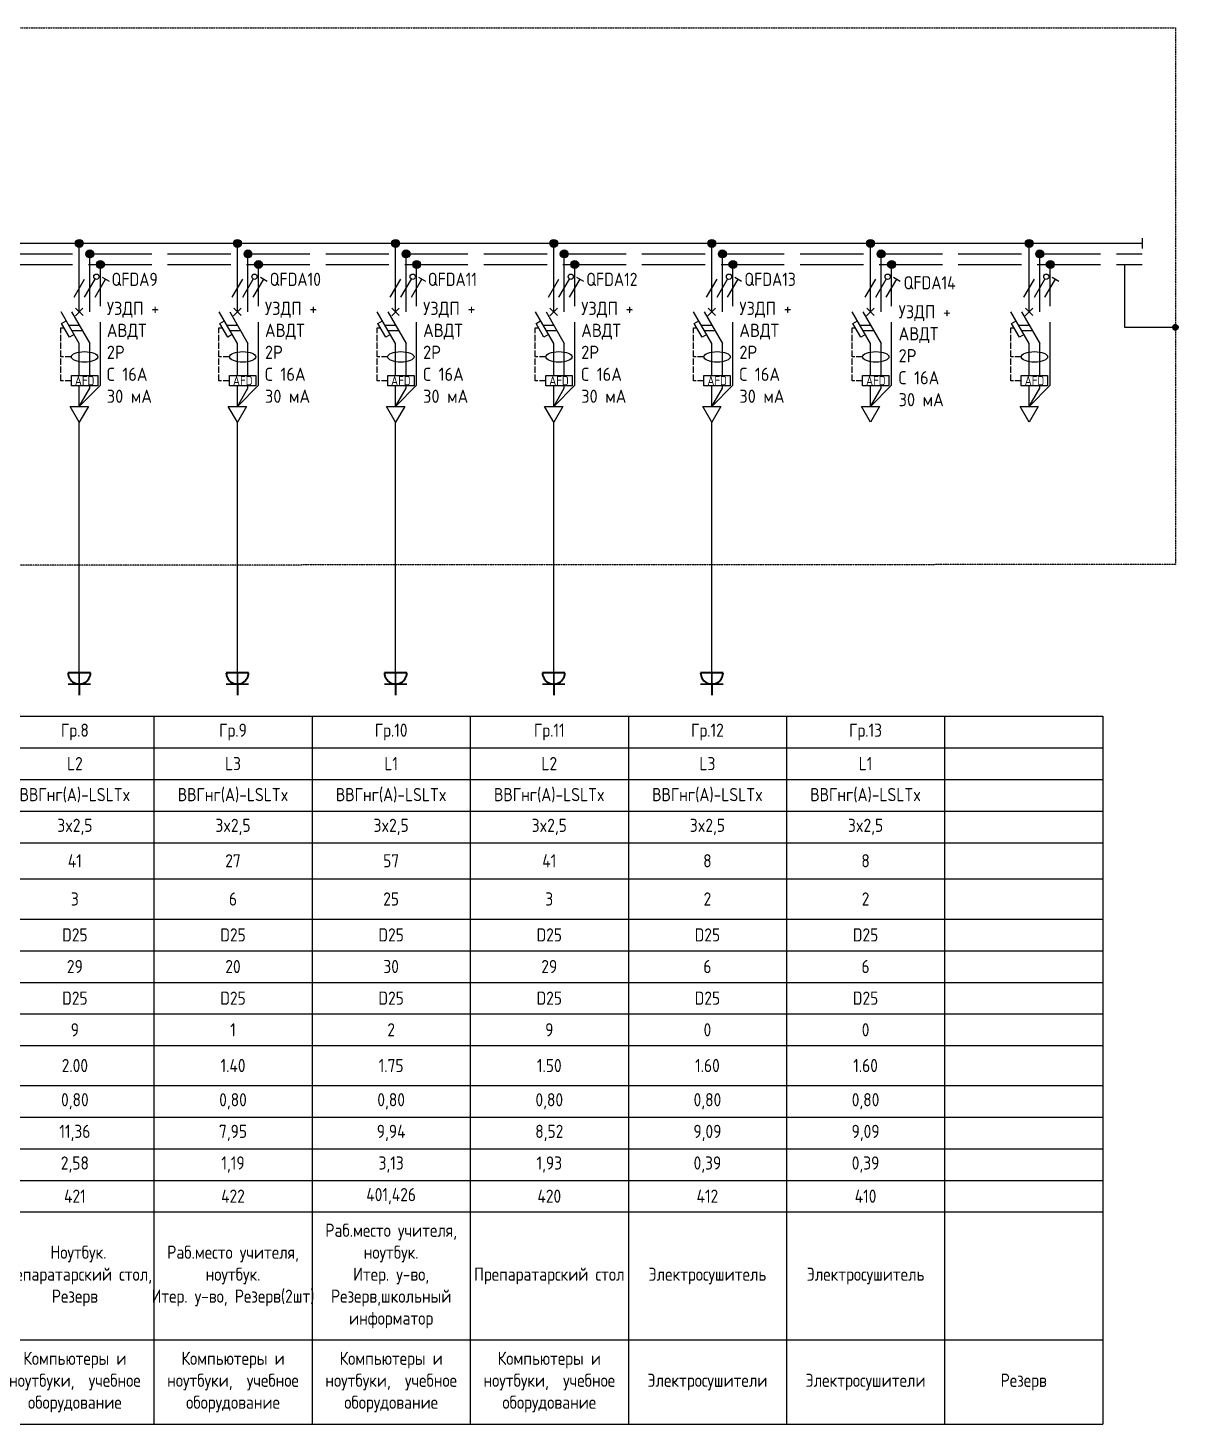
# Model space of a CAD drawing. Header units: millimetres. Extents: x -32 to 417638015, y -35 to 175284279.
# Drawn here: x 417523394 to 417545214, y 175210803 to 175237286 of the extents above; entities that cross this region are included whole.
import ezdxf
from ezdxf.enums import TextEntityAlignment as Align

# ---------------------------------------------------------------- set-up
doc = ezdxf.new("R2010")
doc.units = ezdxf.units.MM
doc.linetypes.add('ACAD_ISO02W100', pattern=[15, 12, -3])
doc.linetypes.add('DASHED2', pattern=[0.375, 0.25, -0.125])
doc.layers.add('4_Однолинейная схема', color=7, linetype='Continuous')
doc.layers.add('A-HATCH-WALL', color=7, linetype='Continuous')
doc.layers.add('A-ANNO-NOTE', color=7, linetype='Continuous', lineweight=5)
doc.layers.add('ЭОМ_Розетки быт', color=5, linetype='Continuous', lineweight=30)
doc.styles.add('DS23_Isopeur', font='isocpeur.ttf')
doc.styles.add('GOST Common', font='GOST_Common.ttf', dxfattribs={"width": 0.9, "height": 350})
doc.styles.add('GOST Common ISO', font='GOST_Common.ttf', dxfattribs={"width": 0.9, "height": 2.5})
doc.styles.add('ISOCPEUR', font='isocpeur.ttf', dxfattribs={"width": 0.85, "height": 275})

# ---------------------------------------------------------------- blocks, each defined once
blk = doc.blocks.new('*U847')
at = {"layer": '4_Однолинейная схема'}
for p, q in [((0, 1), (0, -1)), ((454.92, 0), (0, 0)), ((454.92, 1), (454.92, -1))]:
    blk.add_line(p, q, dxfattribs=at)
at = {"layer": '4_Однолинейная схема', "color": 1}
for p, q in [((1.51, -1.41), (4.34, 1.41)), ((2.51, -1.41), (5.34, 1.41)), ((3.51, -1.41), (6.34, 1.41)), ((4.84, -3.41), (7.38, -0.87)), ((6.23, -5.41), (9.06, -2.59))]:
    blk.add_line(p, q, dxfattribs=at)
at = {"layer": '4_Однолинейная схема', "linetype": 'ACAD_ISO02W100'}
for p, q in [((0, -2), (454.92, -2)), ((0, -4), (454.92, -4))]:
    blk.add_line(p, q, dxfattribs=at)
at = {"layer": '4_Однолинейная схема', "color": 1}
blk.add_lwpolyline([(9.34, -2.86), (8.78, -2.31)], dxfattribs=at)
blk.add_circle((7.67, -0.59), 0.404, dxfattribs=at)
at = {"layer": '4_Однолинейная схема', "style": 'GOST Common ISO', "width": 0.9}
for s, p in [('L1,2,3', (-7.33, 1.25)), ('N', (-2.64, -2.41)), ('PE', (-4.09, -6.11))]:
    blk.add_text(s, height=2.5, dxfattribs=at).set_placement(p)
blk = doc.blocks.new('TSL_SHM_УГО_Точка - TSL_SHM_УГО_Точка-779818-ЩТ-1_1 _Р_ _')
at = {"layer": 'A-ANNO-NOTE', "lineweight": 30}
h = blk.add_hatch(color=256, dxfattribs=at)
edge = h.paths.add_edge_path()
edge.add_arc((0, 0), 0.5, 0, 360)
blk.add_circle((0, 0), 0.5, dxfattribs=at)
blk = doc.blocks.new('*T1182')
at = {"color": 0, "linetype": 'ByBlock', "lineweight": -2, "transparency": 16777216}
for p, q in [((0, 0), (51097, 0)), ((0, 0), (0, -13428)), ((6097, 0), (6097, -13428)), ((9097, 0), (9097, -13428)), ((12097, 0), (12097, -13428)), ((15097, 0), (15097, -13428)), ((18097, 0), (18097, -13428)), ((21097, 0), (21097, -13428)), ((24097, 0), (24097, -13428)), ((27097, 0), (27097, -13428)), ((30097, 0), (30097, -13428)), ((33097, 0), (33097, -13428)), ((36097, 0), (36097, -13428)), ((39097, 0), (39097, -13428)), ((42097, 0), (42097, -13428)), ((45097, 0), (45097, -13428)), ((48097, 0), (48097, -13428)), ((51097, 0), (51097, -13428)), ((0, -600), (51097, -600)), ((0, -1200), (51097, -1200)), ((0, -1800), (51097, -1800)), ((0, -2400), (51097, -2400)), ((0, -3087), (51097, -3087)), ((1822, -3087), (1822, -6249)), ((4597, -3087), (4597, -6249)), ((1822, -3849), (51097, -3849)), ((4597, -4449), (51097, -4449)), ((1822, -5049), (51097, -5049)), ((4597, -5649), (51097, -5649)), ((0, -6249), (51097, -6249)), ((0, -7005), (51097, -7005)), ((0, -7605), (51097, -7605)), ((0, -8205), (51097, -8205)), ((0, -8805), (51097, -8805)), ((0, -9405), (51097, -9405)), ((0, -11833), (51097, -11833)), ((0, -13428), (51097, -13428))]:
    blk.add_line(p, q, dxfattribs=at)
at = {"color": 0, "transparency": 16777216, "char_height": 250, "attachment_point": 5, "style": 'ISOCPEUR'}
for s, insert, width in [('{\\fISOCPEUR|b0|i0|c0;Номер группы', (3048, -300), 6076.6), ('Гр.1', (7597, -300), 2980), ('Гр.2', (10597, -300), 2980), ('Гр.3', (16597, -300), 2980), ('Гр.4', (19597, -300), 2980), ('Гр.5', (22597, -300), 2980), ('Гр.6', (25597, -300), 2980), ('Гр.7', (28597, -300), 2980), ('Гр.8', (31597, -300), 2980), ('Гр.9', (34597, -300), 2980), ('Гр.10', (37597, -300), 2980), ('Гр.11', (40597, -300), 2980), ('Гр.12', (43597, -300), 2980), ('Гр.13', (46597, -300), 2980), ('{\\fISOCPEUR|b0|i0|c0;Фазность', (3048, -900), 6076.6), ('L1', (7597, -900), 2980), ('L2', (10597, -900), 2980), ('L1 L2 L3', (13597, -900), 2980), ('L3', (16597, -900), 2980), ('L1', (19597, -900), 2980), ('L2', (22597, -900), 2980), ('L3', (25597, -900), 2980), ('L1', (28597, -900), 2980), ('L2', (31597, -900), 2980), ('L3', (34597, -900), 2980), ('L1', (37597, -900), 2980), ('L2', (40597, -900), 2980), ('L3', (43597, -900), 2980), ('L1', (46597, -900), 2980), ('{\\fISOCPEUR|b0|i0|c0;Марка кабеля', (3048, -1500), 6076.6), ('ВВГнг(A)-LSLTx', (7597, -1500), 2980), ('ВВГнг(A)-LSLTx', (10597, -1500), 2980), ('ВВГнг(A)-LSLTx', (16597, -1500), 2980), ('{\\fISOCPEUR|b0|i0|c0;ВВГнг(A)-LSLTx', (19597, -1500), 2980), ('{\\fISOCPEUR|b0|i0|c0;ВВГнг(A)-LSLTx', (22597, -1500), 2980), ('{\\fISOCPEUR|b0|i0|c0;ВВГнг(A)-LSLTx', (25597, -1500), 2980), ('{\\fISOCPEUR|b0|i0|c0;ВВГнг(A)-LSLTx', (28597, -1500), 2980), ('{\\fISOCPEUR|b0|i0|c0;ВВГнг(A)-LSLTx', (31597, -1500), 2980), ('{\\fISOCPEUR|b0|i0|c0;ВВГнг(A)-LSLTx', (34597, -1500), 2980), ('{\\fISOCPEUR|b0|i0|c0;ВВГнг(A)-LSLTx', (37597, -1500), 2980), ('{\\fISOCPEUR|b0|i0|c0;ВВГнг(A)-LSLTx', (40597, -1500), 2980), ('{\\fISOCPEUR|b0|i0|c0;ВВГнг(A)-LSLTx', (43597, -1500), 2980), ('{\\fISOCPEUR|b0|i0|c0;ВВГнг(A)-LSLTx', (46597, -1500), 2980), ('{\\fISOCPEUR|b0|i0|c0;Сечение кабеля', (3048, -2100), 6076.6), ('3x2,5', (7597, -2100), 2980), ('3x2,5', (10597, -2100), 2980), ('3x2,5', (16597, -2100), 2980), ('3x2,5', (19597, -2100), 2980), ('3x2,5', (22597, -2100), 2980), ('3x2,5', (25597, -2100), 2980), ('3x2,5', (28597, -2100), 2980), ('3x2,5', (31597, -2100), 2980), ('3x2,5', (34597, -2100), 2980), ('3x2,5', (37597, -2100), 2980), ('3x2,5', (40597, -2100), 2980), ('3x2,5', (43597, -2100), 2980), ('3x2,5', (46597, -2100), 2980), ('{\\fISOCPEUR|b0|i0|c0;Суммарная длина линии, м', (3048, -2743), 6076.6), ('42', (7597, -2743), 2980), ('29', (10597, -2743), 2980), ('20', (16597, -2743), 2980), ('25', (19597, -2743), 2980), ('24', (22597, -2743), 2980), ('23', (25597, -2743), 2980), ('17', (28597, -2743), 2980), ('41', (31597, -2743), 2980), ('27', (34597, -2743), 2980), ('57', (37597, -2743), 2980), ('41', (40597, -2743), 2980), ('8', (43597, -2743), 2980), ('8', (46597, -2743), 2980), ('в лотке, \\Pдлина участка', (3209, -3468), 2755.56), ('L каб., м', (5347, -3468), 1479.52), ('17', (7597, -3468), 2980), ('6', (10597, -3468), 2980), ('6', (16597, -3468), 2980), ('6', (19597, -3468), 2980), ('6', (22597, -3468), 2980), ('6', (25597, -3468), 2980), ('6', (28597, -3468), 2980), ('3', (31597, -3468), 2980), ('6', (34597, -3468), 2980), ('25', (37597, -3468), 2980), ('3', (40597, -3468), 2980), ('2', (43597, -3468), 2980), ('2', (46597, -3468), 2980), ('в ПВХ трубе \\P  ', (3209, -4449), 2755.56), ('D трубы', (5347, -4149), 1479.52), ('D25 ', (7597, -4149), 2980), ('D25 ', (10597, -4149), 2980), ('D25 ', (16597, -4149), 2980), ('D25 ', (19597, -4149), 2980), ('D25 ', (22597, -4149), 2980), ('D25 ', (25597, -4149), 2980), ('D25 ', (28597, -4149), 2980), ('D25 ', (31597, -4149), 2980), ('D25 ', (34597, -4149), 2980), ('D25 ', (37597, -4149), 2980), ('D25 ', (40597, -4149), 2980), ('D25 ', (43597, -4149), 2980), ('D25 ', (46597, -4149), 2980), ('Способ прокладки', (911, -4668), 1801.52), ('L каб., м', (5347, -4749), 1479.52), ('23', (7597, -4749), 2980), ('21', (10597, -4749), 2980), ('12', (16597, -4749), 2980), ('8', (19597, -4749), 2980), ('8', (22597, -4749), 2980), ('8', (25597, -4749), 2980), ('11', (28597, -4749), 2980), ('29', (31597, -4749), 2980), ('20', (34597, -4749), 2980), ('30', (37597, -4749), 2980), ('29', (40597, -4749), 2980), ('6', (43597, -4749), 2980), ('6', (46597, -4749), 2980), ('в ПВХ* трубе в полу \\P  ', (3209, -5649), 2755.56), ('D трубы', (5347, -5349), 1479.52), ('D25 ', (7597, -5349), 2980), ('D25 ', (10597, -5349), 2980), ('D25 ', (16597, -5349), 2980), ('D25 ', (19597, -5349), 2980), ('D25 ', (22597, -5349), 2980), ('D25 ', (25597, -5349), 2980), ('D25 ', (28597, -5349), 2980), ('D25 ', (31597, -5349), 2980), ('D25 ', (34597, -5349), 2980), ('D25 ', (37597, -5349), 2980), ('D25 ', (40597, -5349), 2980), ('D25 ', (43597, -5349), 2980), ('D25 ', (46597, -5349), 2980), ('L каб., м', (5347, -5949), 1479.52), ('2', (7597, -5949), 2980), ('2', (10597, -5949), 2980), ('2', (16597, -5949), 2980), ('11', (19597, -5949), 2980), ('10', (22597, -5949), 2980), ('9', (25597, -5949), 2980), ('0', (28597, -5949), 2980), ('9', (31597, -5949), 2980), ('1', (34597, -5949), 2980), ('2', (37597, -5949), 2980), ('9', (40597, -5949), 2980), ('0', (43597, -5949), 2980), ('0', (46597, -5949), 2980), ('Установленная мощность, кВт', (3048, -6627), 6076.6), ('1.40', (7597, -6627), 2980), ('1.40', (10597, -6627), 2980), ('2.50', (16597, -6627), 2980), ('1.50', (19597, -6627), 2980), ('1.50', (22597, -6627), 2980), ('1.50', (25597, -6627), 2980), ('2.50', (28597, -6627), 2980), ('2.00', (31597, -6627), 2980), ('1.40', (34597, -6627), 2980), ('1.75', (37597, -6627), 2980), ('1.50', (40597, -6627), 2980), ('1.60', (43597, -6627), 2980), ('1.60', (46597, -6627), 2980), ('Коэффициент мощности', (3048, -7305), 6076.6), ('0,80', (31597, -7305), 2980), ('0,80', (34597, -7305), 2980), ('0,80', (37597, -7305), 2980), ('0,80', (40597, -7305), 2980), ('0,80', (43597, -7305), 2980), ('0,80', (46597, -7305), 2980), ('0,90', (7597, -7305), 2980), ('0,90', (10597, -7305), 2980), ('0,90', (16597, -7305), 2980), ('0,90', (19597, -7305), 2980), ('0,90', (22597, -7305), 2980), ('0,90', (25597, -7305), 2980), ('0,90', (28597, -7305), 2980), ('Ток, А', (3048, -7905), 6076.6), ('7,07', (7597, -7905), 2980), ('7,07', (10597, -7905), 2980), ('12,63', (16597, -7905), 2980), ('7,58', (19597, -7905), 2980), ('7,58', (22597, -7905), 2980), ('7,58', (25597, -7905), 2980), ('12,63', (28597, -7905), 2980), ('11,36', (31597, -7905), 2980), ('7,95', (34597, -7905), 2980), ('9,94', (37597, -7905), 2980), ('8,52', (40597, -7905), 2980), ('9,09', (43597, -7905), 2980), ('9,09', (46597, -7905), 2980), ('{\\fISOCPEUR|b0|i0|c0;Потеря напряжения, %', (3048, -8505), 6076.6), ('0,93', (7597, -8505), 2980), ('0,64', (10597, -8505), 2980), ('1,56', (16597, -8505), 2980), ('0,94', (19597, -8505), 2980), ('0,90', (22597, -8505), 2980), ('0,86', (25597, -8505), 2980), ('1,08', (28597, -8505), 2980), ('2,58', (31597, -8505), 2980), ('1,19', (34597, -8505), 2980), ('3,13', (37597, -8505), 2980), ('1,93', (40597, -8505), 2980), ('0,39', (43597, -8505), 2980), ('0,39', (46597, -8505), 2980), ('{\\fISOCPEUR|b0|i0|c0;№ помещения', (3048, -9105), 6076.6), ('419', (7597, -9105), 2980), ('420', (10597, -9105), 2980), ('420', (16597, -9105), 2980), ('420', (19597, -9105), 2980), ('420', (22597, -9105), 2980), ('420', (25597, -9105), 2980), ('420', (28597, -9105), 2980), ('421', (31597, -9105), 2980), ('422', (34597, -9105), 2980), ('401,426', (37597, -9105), 2980), ('420', (40597, -9105), 2980), ('412', (43597, -9105), 2980), ('410', (46597, -9105), 2980), ('Раб.место учителя, ноутбук.\\PИтер. у-во, Резерв,школьный информатор', (37597, -10619), 2980), ('Раб.место учителя, ноутбук.\\PИтер. у-во, Резерв(2шт)', (7597, -10619), 2980), ('Раб.место учителя, ноутбук, кнопка "Стоп".\\PИтер. у-во, Резерв(2шт)', (10597, -10619), 2980), (' Ноутбук.\\P{\\W0.85;\\C256;Препаратарский стол}, Резерв', (31597, -10619), 2980), ('Раб.место учителя, ноутбук.\\PИтер. у-во, Резерв(2шт)', (34597, -10619), 2980), ('{\\W0.85;\\C256; Стол демонстрационный }', (16597, -10619), 2980), ('{\\W0.85;\\C256;Стол лабораторный(5шт)}', (19597, -10619), 2980), ('{\\W0.85;\\C256;Стол лабораторный(5шт)}', (22597, -10619), 2980), ('{\\W0.85;\\C256;Стол лабораторный(5шт)}', (25597, -10619), 2980), ('Наименование электроприемника', (3048, -10619), 6076.6), ('{\\W0.85;\\C256;Мобильный класс}', (28597, -10619), 2980), ('{\\C256;Препаратарский стол} ', (40597, -10619), 2980), ('Электросушитель', (43597, -10619), 2980), ('Электросушитель', (46597, -10619), 2980), ('Компьютеры и ноутбуки,  учебное оборудование', (7597, -12631), 2980), ('Компьютеры и ноутбуки,  учебное оборудование', (10597, -12631), 2980), ('Компьютеры и ноутбуки,  учебное оборудование', (31597, -12631), 2980), ('Компьютеры и ноутбуки,  учебное оборудование', (34597, -12631), 2980), ('Компьютеры и ноутбуки,  учебное оборудование', (37597, -12631), 2980), ('Компьютеры и ноутбуки,  учебное оборудование', (40597, -12631), 2980), ('Лабораторное и учебное оборудование', (16597, -12631), 2980), ('Лабораторное и учебное оборудование', (19597, -12631), 2980), ('Лабораторное и учебное оборудование', (22597, -12631), 2980), ('Лабораторное и учебное оборудование', (25597, -12631), 2980), ('Лабораторное и учебное оборудование', (28597, -12631), 2980), ('Тип оборудования', (3048, -12631), 6076.6), ('Электросушители', (43597, -12631), 2980), ('Электросушители', (46597, -12631), 2980), ('Резерв', (49597, -12631), 2980)]:
    blk.add_mtext(s, dxfattribs=dict(at, insert=insert, width=width))
blk = doc.blocks.new('*U845')
at = {"lineweight": -2}
h = blk.add_hatch(color=256, dxfattribs=at)
h.dxf.hatch_style = 1
edge = h.paths.add_edge_path()
edge.add_arc((0, 0), 0.75, 0, 360)
at = {"layer": 'A-HATCH-WALL', "lineweight": -2}
h = blk.add_hatch(color=256, dxfattribs=at)
h.dxf.hatch_style = 1
edge = h.paths.add_edge_path()
edge.add_arc((2, -2), 0.75, 0, 360)
h = blk.add_hatch(color=256, dxfattribs=at)
h.dxf.hatch_style = 1
edge = h.paths.add_edge_path()
edge.add_arc((4, -4), 0.75, 0, 360)
at = {"lineweight": -2}
for points in [[(0, -13), (0, 0)], [(0, -25.05), (0, -19), (-3.46, -13)], [(-1.46, -13), (2, -19)], [(-0.73, -13.73), (0.69, -12.31)], [(0.71, -13.71), (-0.71, -12.29)], [(-0.98, -17.3), (-1.85, -17.8), (-3.35, -15.2), (-2.48, -14.7)], [(-2.02, -15.5), (-0.02, -15.5)], [(-1.44, -16.5), (0.56, -16.5)], [(0, -30.92), (0, -27.05)]]:
    blk.add_lwpolyline(points, dxfattribs=at)
at = {"linetype": 'ACAD_ISO02W100', "lineweight": -2}
for points in [[(2, -13), (2, -2)], [(4, -26.92), (4, -4)], [(2, -25.05), (2, -19)], [(0, -30.92), (4, -26.92)], [(0, -30.92), (2, -27.46), (2, -26.97)]]:
    blk.add_lwpolyline(points, dxfattribs=at)
at = {"color": 1, "lineweight": -2}
for points in [[(-1, -10.23), (1, -6.77)], [(1, -10.23), (3, -6.77)], [(3, -10.23), (5, -6.77)], [(4.35, -6.39), (5.65, -7.14)]]:
    blk.add_lwpolyline(points, dxfattribs=at)
at = {"color": 1, "linetype": 'ACAD_ISO02W100', "lineweight": -2, "ltscale": 0.1}
for points in [[(-3.5, -21.53), (-3.5, -21.53), (-3.5, -16), (-2.89, -16)], [(-1.5, -21.53), (-3.5, -21.53)], [(-1.5, -26.05), (-3.5, -26.05), (-3.5, -21.53)]]:
    blk.add_lwpolyline(points, dxfattribs=at)
at = {"lineweight": -2}
blk.add_lwpolyline([(0, -33.92), (-1.73, -30.92), (1.73, -30.92)], close=True, dxfattribs=at)
for centre in [(0, 0), (2, -2), (4, -4)]:
    blk.add_circle(centre, 0.75, dxfattribs=at)
at = {"color": 1, "lineweight": -2}
blk.add_circle((3.25, -6.33), 0.5, dxfattribs=at)
at = {"lineweight": -2}
blk.add_ellipse((1, -21.53), major_axis=(2.5, 0), ratio=0.4, dxfattribs=at)
at = {"style": 'GOST Common ISO', "width": 0.9}
blk.add_attdef('ФАЗА', text='', height=2.5, dxfattribs=at).set_placement((0, 2), align=Align.CENTER)
at = {"lineweight": -2}
blk.add_wipeout([(-1.49, -25.05), (3.5, -25.05), (3.5, -27.05), (-1.49, -27.05)], dxfattribs=at)
blk.add_lwpolyline([(3.5, -27.05), (-1.49, -27.05), (-1.49, -25.05), (3.5, -25.05)], close=True, dxfattribs=at)
at = {"lineweight": -2, "insert": (1, -26.05), "char_height": 1.75, "attachment_point": 5, "style": 'GOST Common ISO'}
blk.add_mtext_dynamic_manual_height_columns('AFD', width=4.9912, gutter_width=12.5, heights=[0], dxfattribs=at)
blk = doc.blocks.new('*U846')
at = {"lineweight": -2}
h = blk.add_hatch(color=256, dxfattribs=at)
h.dxf.hatch_style = 1
edge = h.paths.add_edge_path()
edge.add_arc((0, 0), 0.75, 0, 360)
at = {"layer": 'A-HATCH-WALL', "lineweight": -2}
h = blk.add_hatch(color=256, dxfattribs=at)
h.dxf.hatch_style = 1
edge = h.paths.add_edge_path()
edge.add_arc((2, -2), 0.75, 0, 360)
h = blk.add_hatch(color=256, dxfattribs=at)
h.dxf.hatch_style = 1
edge = h.paths.add_edge_path()
edge.add_arc((4, -4), 0.75, 0, 360)
at = {"lineweight": -2}
for points in [[(0, -13), (0, 0)], [(0, -25.05), (0, -19), (-3.46, -13)], [(-1.46, -13), (2, -19)], [(-0.73, -13.73), (0.69, -12.31)], [(0.71, -13.71), (-0.71, -12.29)], [(-0.98, -17.3), (-1.85, -17.8), (-3.35, -15.2), (-2.48, -14.7)], [(-2.02, -15.5), (-0.02, -15.5)], [(-1.44, -16.5), (0.56, -16.5)], [(0, -30.92), (0, -27.05)]]:
    blk.add_lwpolyline(points, dxfattribs=at)
at = {"linetype": 'ACAD_ISO02W100', "lineweight": -2}
for points in [[(2, -13), (2, -2)], [(4, -26.92), (4, -4)], [(2, -25.05), (2, -19)], [(0, -30.92), (4, -26.92)], [(0, -30.92), (2, -27.46), (2, -26.97)]]:
    blk.add_lwpolyline(points, dxfattribs=at)
at = {"color": 1, "lineweight": -2}
for points in [[(-1, -10.23), (1, -6.77)], [(1, -10.23), (3, -6.77)], [(3, -10.23), (5, -6.77)], [(4.35, -6.39), (5.65, -7.14)]]:
    blk.add_lwpolyline(points, dxfattribs=at)
at = {"color": 1, "linetype": 'ACAD_ISO02W100', "lineweight": -2, "ltscale": 0.1}
for points in [[(-3.5, -21.53), (-3.5, -21.53), (-3.5, -16), (-2.89, -16)], [(-1.5, -21.53), (-3.5, -21.53)], [(-1.5, -26.05), (-3.5, -26.05), (-3.5, -21.53)]]:
    blk.add_lwpolyline(points, dxfattribs=at)
at = {"lineweight": -2}
blk.add_lwpolyline([(0, -33.92), (-1.73, -30.92), (1.73, -30.92)], close=True, dxfattribs=at)
for centre in [(0, 0), (2, -2), (4, -4)]:
    blk.add_circle(centre, 0.75, dxfattribs=at)
at = {"color": 1, "lineweight": -2}
blk.add_circle((3.25, -6.33), 0.5, dxfattribs=at)
at = {"lineweight": -2}
blk.add_ellipse((1, -21.53), major_axis=(2.5, 0), ratio=0.4, dxfattribs=at)
at = {"style": 'GOST Common ISO', "width": 0.9}
blk.add_attdef('ФАЗА', text='', height=2.5, dxfattribs=at).set_placement((0, 2), align=Align.CENTER)
at = {"lineweight": -2}
blk.add_wipeout([(-1.49, -25.05), (3.5, -25.05), (3.5, -27.05), (-1.49, -27.05)], dxfattribs=at)
blk.add_lwpolyline([(3.5, -27.05), (-1.49, -27.05), (-1.49, -25.05), (3.5, -25.05)], close=True, dxfattribs=at)
at = {"lineweight": -2, "insert": (1, -26.05), "char_height": 1.75, "attachment_point": 5, "style": 'GOST Common ISO'}
blk.add_mtext_dynamic_manual_height_columns('AFD', width=4.9912, gutter_width=12.5, heights=[0], dxfattribs=at)
blk = doc.blocks.new('*U836')
at = {"lineweight": -2}
h = blk.add_hatch(color=256, dxfattribs=at)
h.dxf.hatch_style = 1
edge = h.paths.add_edge_path()
edge.add_arc((0, 0), 0.75, 0, 360)
at = {"layer": 'A-HATCH-WALL', "lineweight": -2}
h = blk.add_hatch(color=256, dxfattribs=at)
h.dxf.hatch_style = 1
edge = h.paths.add_edge_path()
edge.add_arc((2, -2), 0.75, 0, 360)
h = blk.add_hatch(color=256, dxfattribs=at)
h.dxf.hatch_style = 1
edge = h.paths.add_edge_path()
edge.add_arc((4, -4), 0.75, 0, 360)
at = {"lineweight": -2}
for points in [[(0, -13), (0, 0)], [(0, -25.05), (0, -19), (-3.46, -13)], [(-1.46, -13), (2, -19)], [(-0.73, -13.73), (0.69, -12.31)], [(0.71, -13.71), (-0.71, -12.29)], [(-0.98, -17.3), (-1.85, -17.8), (-3.35, -15.2), (-2.48, -14.7)], [(-2.02, -15.5), (-0.02, -15.5)], [(-1.44, -16.5), (0.56, -16.5)], [(0, -30.92), (0, -27.05)]]:
    blk.add_lwpolyline(points, dxfattribs=at)
at = {"linetype": 'ACAD_ISO02W100', "lineweight": -2}
for points in [[(2, -13), (2, -2)], [(4, -26.92), (4, -4)], [(2, -25.05), (2, -19)], [(0, -30.92), (4, -26.92)], [(0, -30.92), (2, -27.46), (2, -26.97)]]:
    blk.add_lwpolyline(points, dxfattribs=at)
at = {"color": 1, "lineweight": -2}
for points in [[(-1, -10.23), (1, -6.77)], [(1, -10.23), (3, -6.77)], [(3, -10.23), (5, -6.77)], [(4.35, -6.39), (5.65, -7.14)]]:
    blk.add_lwpolyline(points, dxfattribs=at)
at = {"color": 1, "linetype": 'ACAD_ISO02W100', "lineweight": -2, "ltscale": 0.1}
for points in [[(-3.5, -21.53), (-3.5, -21.53), (-3.5, -16), (-2.89, -16)], [(-1.5, -21.53), (-3.5, -21.53)], [(-1.5, -26.05), (-3.5, -26.05), (-3.5, -21.53)]]:
    blk.add_lwpolyline(points, dxfattribs=at)
at = {"lineweight": -2}
blk.add_lwpolyline([(0, -33.92), (-1.73, -30.92), (1.73, -30.92)], close=True, dxfattribs=at)
for centre in [(0, 0), (2, -2), (4, -4)]:
    blk.add_circle(centre, 0.75, dxfattribs=at)
at = {"color": 1, "lineweight": -2}
blk.add_circle((3.25, -6.33), 0.5, dxfattribs=at)
at = {"lineweight": -2}
blk.add_ellipse((1, -21.53), major_axis=(2.5, 0), ratio=0.4, dxfattribs=at)
at = {"style": 'GOST Common ISO', "width": 0.9}
blk.add_attdef('ФАЗА', text='', height=2.5, dxfattribs=at).set_placement((0, 2), align=Align.CENTER)
at = {"lineweight": -2}
blk.add_wipeout([(-1.49, -25.05), (3.5, -25.05), (3.5, -27.05), (-1.49, -27.05)], dxfattribs=at)
blk.add_lwpolyline([(3.5, -27.05), (-1.49, -27.05), (-1.49, -25.05), (3.5, -25.05)], close=True, dxfattribs=at)
at = {"lineweight": -2, "insert": (1, -26.05), "char_height": 1.75, "attachment_point": 5, "style": 'GOST Common ISO'}
blk.add_mtext_dynamic_manual_height_columns('AFD', width=4.9912, gutter_width=12.5, heights=[0], dxfattribs=at)
blk = doc.blocks.new('*U838')
at = {"lineweight": -2}
h = blk.add_hatch(color=256, dxfattribs=at)
h.dxf.hatch_style = 1
edge = h.paths.add_edge_path()
edge.add_arc((0, 0), 0.75, 0, 360)
at = {"layer": 'A-HATCH-WALL', "lineweight": -2}
h = blk.add_hatch(color=256, dxfattribs=at)
h.dxf.hatch_style = 1
edge = h.paths.add_edge_path()
edge.add_arc((2, -2), 0.75, 0, 360)
h = blk.add_hatch(color=256, dxfattribs=at)
h.dxf.hatch_style = 1
edge = h.paths.add_edge_path()
edge.add_arc((4, -4), 0.75, 0, 360)
at = {"lineweight": -2}
for points in [[(0, -13), (0, 0)], [(0, -25.05), (0, -19), (-3.46, -13)], [(-1.46, -13), (2, -19)], [(-0.73, -13.73), (0.69, -12.31)], [(0.71, -13.71), (-0.71, -12.29)], [(-0.98, -17.3), (-1.85, -17.8), (-3.35, -15.2), (-2.48, -14.7)], [(-2.02, -15.5), (-0.02, -15.5)], [(-1.44, -16.5), (0.56, -16.5)], [(0, -30.92), (0, -27.05)]]:
    blk.add_lwpolyline(points, dxfattribs=at)
at = {"linetype": 'ACAD_ISO02W100', "lineweight": -2}
for points in [[(2, -13), (2, -2)], [(4, -26.92), (4, -4)], [(2, -25.05), (2, -19)], [(0, -30.92), (4, -26.92)], [(0, -30.92), (2, -27.46), (2, -26.97)]]:
    blk.add_lwpolyline(points, dxfattribs=at)
at = {"color": 1, "lineweight": -2}
for points in [[(-1, -10.23), (1, -6.77)], [(1, -10.23), (3, -6.77)], [(3, -10.23), (5, -6.77)], [(4.35, -6.39), (5.65, -7.14)]]:
    blk.add_lwpolyline(points, dxfattribs=at)
at = {"color": 1, "linetype": 'ACAD_ISO02W100', "lineweight": -2, "ltscale": 0.1}
for points in [[(-3.5, -21.53), (-3.5, -21.53), (-3.5, -16), (-2.89, -16)], [(-1.5, -21.53), (-3.5, -21.53)], [(-1.5, -26.05), (-3.5, -26.05), (-3.5, -21.53)]]:
    blk.add_lwpolyline(points, dxfattribs=at)
at = {"lineweight": -2}
blk.add_lwpolyline([(0, -33.92), (-1.73, -30.92), (1.73, -30.92)], close=True, dxfattribs=at)
for centre in [(0, 0), (2, -2), (4, -4)]:
    blk.add_circle(centre, 0.75, dxfattribs=at)
at = {"color": 1, "lineweight": -2}
blk.add_circle((3.25, -6.33), 0.5, dxfattribs=at)
at = {"lineweight": -2}
blk.add_ellipse((1, -21.53), major_axis=(2.5, 0), ratio=0.4, dxfattribs=at)
at = {"style": 'GOST Common ISO', "width": 0.9}
blk.add_attdef('ФАЗА', text='', height=2.5, dxfattribs=at).set_placement((0, 2), align=Align.CENTER)
at = {"lineweight": -2}
blk.add_wipeout([(-1.49, -25.05), (3.5, -25.05), (3.5, -27.05), (-1.49, -27.05)], dxfattribs=at)
blk.add_lwpolyline([(3.5, -27.05), (-1.49, -27.05), (-1.49, -25.05), (3.5, -25.05)], close=True, dxfattribs=at)
at = {"lineweight": -2, "insert": (1, -26.05), "char_height": 1.75, "attachment_point": 5, "style": 'GOST Common ISO'}
blk.add_mtext_dynamic_manual_height_columns('AFD', width=4.9912, gutter_width=12.5, heights=[0], dxfattribs=at)
blk = doc.blocks.new('*U74')
at = {"color": 0, "lineweight": 40}
for p, q in [((18, 249), (-18, -249)), ((249, -18), (499, -37))]:
    blk.add_line(p, q, dxfattribs=at)
at = {"color": 0}
for p, q in [((0, 0), (249, -18)), ((268, 231), (231, -268))]:
    blk.add_line(p, q, dxfattribs=at)
at = {"color": 0, "lineweight": 40}
blk.add_arc((0, 0), 250, 265.799, 85.799, dxfattribs=at)
at = {"color": 7, "style": 'GOST Common', "width": 0.9}
for tag, p in [('КОЛВО', (36, 425)), ('ВЫСОТА', (294, -391))]:
    blk.add_attdef(tag, p, '', height=350, dxfattribs=at)
at = {"color": 7, "linetype": 'ByBlock', "style": 'GOST Common', "width": 0.9}
blk.add_attdef('ГРУППА', text='', height=350, dxfattribs=at).set_placement((-568, 0), align=Align.RIGHT)
blk = doc.blocks.new('*U825')
at = {"linetype": 'ByBlock', "lineweight": -2}
blk.add_lwpolyline([(0, -1), (0, 838.3)], dxfattribs=at)
at = {"layer": 'ЭОМ_Розетки быт', "color": 0, "xscale": 0.15, "yscale": 0.15, "zscale": 0.15, "rotation": 274.1958433846598}
blk.add_blockref('*U74', (0, -1), dxfattribs=at)
at = {"style": 'GOST Common ISO'}
for tag, p in [('ТРАССА', (-0.3, 0)), ('1_СТРОКА', (4.4, 0)), ('2_СТРОКА', (9.2, 0)), ('3_СТРОКА', (13.9, 0)), ('4_СТРОКА', (18.4, -0.2))]:
    blk.add_attdef(tag, p, '', height=2.5, rotation=90, dxfattribs=at)
blk = doc.blocks.new('*U826')
at = {"linetype": 'ByBlock', "lineweight": -2}
blk.add_lwpolyline([(0, -1), (0, 838.3)], dxfattribs=at)
at = {"layer": 'ЭОМ_Розетки быт', "color": 0, "xscale": 0.15, "yscale": 0.15, "zscale": 0.15, "rotation": 274.1958433846598}
blk.add_blockref('*U74', (0, -1), dxfattribs=at)
at = {"style": 'GOST Common ISO'}
for tag, p in [('ТРАССА', (-0.3, 0)), ('1_СТРОКА', (4.4, 0)), ('2_СТРОКА', (9.2, 0)), ('3_СТРОКА', (13.9, 0)), ('4_СТРОКА', (18.4, -0.2))]:
    blk.add_attdef(tag, p, '', height=2.5, rotation=90, dxfattribs=at)
blk = doc.blocks.new('*U827')
at = {"linetype": 'ByBlock', "lineweight": -2}
blk.add_lwpolyline([(0, -1), (0, 838.3)], dxfattribs=at)
at = {"layer": 'ЭОМ_Розетки быт', "color": 0, "xscale": 0.15, "yscale": 0.15, "zscale": 0.15, "rotation": 274.1958433846598}
blk.add_blockref('*U74', (0, -1), dxfattribs=at)
at = {"style": 'GOST Common ISO'}
for tag, p in [('ТРАССА', (-0.3, 0)), ('1_СТРОКА', (4.4, 0)), ('2_СТРОКА', (9.2, 0)), ('3_СТРОКА', (13.9, 0)), ('4_СТРОКА', (18.4, -0.2))]:
    blk.add_attdef(tag, p, '', height=2.5, rotation=90, dxfattribs=at)
blk = doc.blocks.new('*U819')
at = {"linetype": 'ByBlock', "lineweight": -2}
blk.add_lwpolyline([(0, -1), (0, 838.3)], dxfattribs=at)
at = {"layer": 'ЭОМ_Розетки быт', "color": 0, "xscale": 0.15, "yscale": 0.15, "zscale": 0.15, "rotation": 274.1958433846598}
blk.add_blockref('*U74', (0, -1), dxfattribs=at)
at = {"style": 'GOST Common ISO'}
for tag, p in [('ТРАССА', (-0.3, 0)), ('1_СТРОКА', (4.4, 0)), ('2_СТРОКА', (9.2, 0)), ('3_СТРОКА', (13.9, 0)), ('4_СТРОКА', (18.4, -0.2))]:
    blk.add_attdef(tag, p, '', height=2.5, rotation=90, dxfattribs=at)
blk = doc.blocks.new('*U796')
at = {"lineweight": -2}
h = blk.add_hatch(color=256, dxfattribs=at)
h.dxf.hatch_style = 1
edge = h.paths.add_edge_path()
edge.add_arc((0, 0), 0.75, 0, 360)
at = {"layer": 'A-HATCH-WALL', "lineweight": -2}
h = blk.add_hatch(color=256, dxfattribs=at)
h.dxf.hatch_style = 1
edge = h.paths.add_edge_path()
edge.add_arc((2, -2), 0.75, 0, 360)
h = blk.add_hatch(color=256, dxfattribs=at)
h.dxf.hatch_style = 1
edge = h.paths.add_edge_path()
edge.add_arc((4, -4), 0.75, 0, 360)
at = {"lineweight": -2}
for points in [[(0, -13), (0, 0)], [(0, -25.05), (0, -19), (-3.46, -13)], [(-1.46, -13), (2, -19)], [(-0.73, -13.73), (0.69, -12.31)], [(0.71, -13.71), (-0.71, -12.29)], [(-0.98, -17.3), (-1.85, -17.8), (-3.35, -15.2), (-2.48, -14.7)], [(-2.02, -15.5), (-0.02, -15.5)], [(-1.44, -16.5), (0.56, -16.5)], [(0, -30.92), (0, -27.05)]]:
    blk.add_lwpolyline(points, dxfattribs=at)
at = {"linetype": 'ACAD_ISO02W100', "lineweight": -2}
for points in [[(2, -13), (2, -2)], [(4, -26.92), (4, -4)], [(2, -25.05), (2, -19)], [(0, -30.92), (4, -26.92)], [(0, -30.92), (2, -27.46), (2, -26.97)]]:
    blk.add_lwpolyline(points, dxfattribs=at)
at = {"color": 1, "lineweight": -2}
for points in [[(-1, -10.23), (1, -6.77)], [(1, -10.23), (3, -6.77)], [(3, -10.23), (5, -6.77)], [(4.35, -6.39), (5.65, -7.14)]]:
    blk.add_lwpolyline(points, dxfattribs=at)
at = {"color": 1, "linetype": 'ACAD_ISO02W100', "lineweight": -2, "ltscale": 0.1}
for points in [[(-3.5, -21.53), (-3.5, -21.53), (-3.5, -16), (-2.89, -16)], [(-1.5, -21.53), (-3.5, -21.53)], [(-1.5, -26.05), (-3.5, -26.05), (-3.5, -21.53)]]:
    blk.add_lwpolyline(points, dxfattribs=at)
at = {"lineweight": -2}
blk.add_lwpolyline([(0, -33.92), (-1.73, -30.92), (1.73, -30.92)], close=True, dxfattribs=at)
for centre in [(0, 0), (2, -2), (4, -4)]:
    blk.add_circle(centre, 0.75, dxfattribs=at)
at = {"color": 1, "lineweight": -2}
blk.add_circle((3.25, -6.33), 0.5, dxfattribs=at)
at = {"lineweight": -2}
blk.add_ellipse((1, -21.53), major_axis=(2.5, 0), ratio=0.4, dxfattribs=at)
at = {"style": 'GOST Common ISO', "width": 0.9}
blk.add_attdef('ФАЗА', text='', height=2.5, dxfattribs=at).set_placement((0, 2), align=Align.CENTER)
at = {"lineweight": -2}
blk.add_wipeout([(-1.49, -25.05), (3.5, -25.05), (3.5, -27.05), (-1.49, -27.05)], dxfattribs=at)
blk.add_lwpolyline([(3.5, -27.05), (-1.49, -27.05), (-1.49, -25.05), (3.5, -25.05)], close=True, dxfattribs=at)
at = {"lineweight": -2, "insert": (1, -26.05), "char_height": 1.75, "attachment_point": 5, "style": 'GOST Common ISO'}
blk.add_mtext_dynamic_manual_height_columns('AFD', width=4.9912, gutter_width=12.5, heights=[0], dxfattribs=at)
blk = doc.blocks.new('*U797')
at = {"linetype": 'ByBlock', "lineweight": -2}
blk.add_lwpolyline([(0, -1), (0, 838.3)], dxfattribs=at)
at = {"layer": 'ЭОМ_Розетки быт', "color": 0, "xscale": 0.15, "yscale": 0.15, "zscale": 0.15, "rotation": 274.1958433846598}
blk.add_blockref('*U74', (0, -1), dxfattribs=at)
at = {"style": 'GOST Common ISO'}
for tag, p in [('ТРАССА', (-0.3, 0)), ('1_СТРОКА', (4.4, 0)), ('2_СТРОКА', (9.2, 0)), ('3_СТРОКА', (13.9, 0)), ('4_СТРОКА', (18.4, -0.2))]:
    blk.add_attdef(tag, p, '', height=2.5, rotation=90, dxfattribs=at)
blk = doc.blocks.new('*U798')
at = {"lineweight": -2}
h = blk.add_hatch(color=256, dxfattribs=at)
h.dxf.hatch_style = 1
edge = h.paths.add_edge_path()
edge.add_arc((0, 0), 0.75, 0, 360)
at = {"layer": 'A-HATCH-WALL', "lineweight": -2}
h = blk.add_hatch(color=256, dxfattribs=at)
h.dxf.hatch_style = 1
edge = h.paths.add_edge_path()
edge.add_arc((2, -2), 0.75, 0, 360)
h = blk.add_hatch(color=256, dxfattribs=at)
h.dxf.hatch_style = 1
edge = h.paths.add_edge_path()
edge.add_arc((4, -4), 0.75, 0, 360)
at = {"lineweight": -2}
for points in [[(0, -13), (0, 0)], [(0, -25.05), (0, -19), (-3.46, -13)], [(-1.46, -13), (2, -19)], [(-0.73, -13.73), (0.69, -12.31)], [(0.71, -13.71), (-0.71, -12.29)], [(-0.98, -17.3), (-1.85, -17.8), (-3.35, -15.2), (-2.48, -14.7)], [(-2.02, -15.5), (-0.02, -15.5)], [(-1.44, -16.5), (0.56, -16.5)], [(0, -30.92), (0, -27.05)]]:
    blk.add_lwpolyline(points, dxfattribs=at)
at = {"linetype": 'ACAD_ISO02W100', "lineweight": -2}
for points in [[(2, -13), (2, -2)], [(4, -26.92), (4, -4)], [(2, -25.05), (2, -19)], [(0, -30.92), (4, -26.92)], [(0, -30.92), (2, -27.46), (2, -26.97)]]:
    blk.add_lwpolyline(points, dxfattribs=at)
at = {"color": 1, "lineweight": -2}
for points in [[(-1, -10.23), (1, -6.77)], [(1, -10.23), (3, -6.77)], [(3, -10.23), (5, -6.77)], [(4.35, -6.39), (5.65, -7.14)]]:
    blk.add_lwpolyline(points, dxfattribs=at)
at = {"color": 1, "linetype": 'ACAD_ISO02W100', "lineweight": -2, "ltscale": 0.1}
for points in [[(-3.5, -21.53), (-3.5, -21.53), (-3.5, -16), (-2.89, -16)], [(-1.5, -21.53), (-3.5, -21.53)], [(-1.5, -26.05), (-3.5, -26.05), (-3.5, -21.53)]]:
    blk.add_lwpolyline(points, dxfattribs=at)
at = {"lineweight": -2}
blk.add_lwpolyline([(0, -33.92), (-1.73, -30.92), (1.73, -30.92)], close=True, dxfattribs=at)
for centre in [(0, 0), (2, -2), (4, -4)]:
    blk.add_circle(centre, 0.75, dxfattribs=at)
at = {"color": 1, "lineweight": -2}
blk.add_circle((3.25, -6.33), 0.5, dxfattribs=at)
at = {"lineweight": -2}
blk.add_ellipse((1, -21.53), major_axis=(2.5, 0), ratio=0.4, dxfattribs=at)
at = {"style": 'GOST Common ISO', "width": 0.9}
blk.add_attdef('ФАЗА', text='', height=2.5, dxfattribs=at).set_placement((0, 2), align=Align.CENTER)
at = {"lineweight": -2}
blk.add_wipeout([(-1.49, -25.05), (3.5, -25.05), (3.5, -27.05), (-1.49, -27.05)], dxfattribs=at)
blk.add_lwpolyline([(3.5, -27.05), (-1.49, -27.05), (-1.49, -25.05), (3.5, -25.05)], close=True, dxfattribs=at)
at = {"lineweight": -2, "insert": (1, -26.05), "char_height": 1.75, "attachment_point": 5, "style": 'GOST Common ISO'}
blk.add_mtext_dynamic_manual_height_columns('AFD', width=4.9912, gutter_width=12.5, heights=[0], dxfattribs=at)
blk = doc.blocks.new('*U800')
at = {"lineweight": -2}
h = blk.add_hatch(color=256, dxfattribs=at)
h.dxf.hatch_style = 1
edge = h.paths.add_edge_path()
edge.add_arc((0, 0), 0.75, 0, 360)
at = {"layer": 'A-HATCH-WALL', "lineweight": -2}
h = blk.add_hatch(color=256, dxfattribs=at)
h.dxf.hatch_style = 1
edge = h.paths.add_edge_path()
edge.add_arc((2, -2), 0.75, 0, 360)
h = blk.add_hatch(color=256, dxfattribs=at)
h.dxf.hatch_style = 1
edge = h.paths.add_edge_path()
edge.add_arc((4, -4), 0.75, 0, 360)
at = {"lineweight": -2}
for points in [[(0, -13), (0, 0)], [(0, -25.05), (0, -19), (-3.46, -13)], [(-1.46, -13), (2, -19)], [(-0.73, -13.73), (0.69, -12.31)], [(0.71, -13.71), (-0.71, -12.29)], [(-0.98, -17.3), (-1.85, -17.8), (-3.35, -15.2), (-2.48, -14.7)], [(-2.02, -15.5), (-0.02, -15.5)], [(-1.44, -16.5), (0.56, -16.5)], [(0, -30.92), (0, -27.05)]]:
    blk.add_lwpolyline(points, dxfattribs=at)
at = {"linetype": 'ACAD_ISO02W100', "lineweight": -2}
for points in [[(2, -13), (2, -2)], [(4, -26.92), (4, -4)], [(2, -25.05), (2, -19)], [(0, -30.92), (4, -26.92)], [(0, -30.92), (2, -27.46), (2, -26.97)]]:
    blk.add_lwpolyline(points, dxfattribs=at)
at = {"color": 1, "lineweight": -2}
for points in [[(-1, -10.23), (1, -6.77)], [(1, -10.23), (3, -6.77)], [(3, -10.23), (5, -6.77)], [(4.35, -6.39), (5.65, -7.14)]]:
    blk.add_lwpolyline(points, dxfattribs=at)
at = {"color": 1, "linetype": 'ACAD_ISO02W100', "lineweight": -2, "ltscale": 0.1}
for points in [[(-3.5, -21.53), (-3.5, -21.53), (-3.5, -16), (-2.89, -16)], [(-1.5, -21.53), (-3.5, -21.53)], [(-1.5, -26.05), (-3.5, -26.05), (-3.5, -21.53)]]:
    blk.add_lwpolyline(points, dxfattribs=at)
at = {"lineweight": -2}
blk.add_lwpolyline([(0, -33.92), (-1.73, -30.92), (1.73, -30.92)], close=True, dxfattribs=at)
for centre in [(0, 0), (2, -2), (4, -4)]:
    blk.add_circle(centre, 0.75, dxfattribs=at)
at = {"color": 1, "lineweight": -2}
blk.add_circle((3.25, -6.33), 0.5, dxfattribs=at)
at = {"lineweight": -2}
blk.add_ellipse((1, -21.53), major_axis=(2.5, 0), ratio=0.4, dxfattribs=at)
at = {"style": 'GOST Common ISO', "width": 0.9}
blk.add_attdef('ФАЗА', text='', height=2.5, dxfattribs=at).set_placement((0, 2), align=Align.CENTER)
at = {"lineweight": -2}
blk.add_wipeout([(-1.49, -25.05), (3.5, -25.05), (3.5, -27.05), (-1.49, -27.05)], dxfattribs=at)
blk.add_lwpolyline([(3.5, -27.05), (-1.49, -27.05), (-1.49, -25.05), (3.5, -25.05)], close=True, dxfattribs=at)
at = {"lineweight": -2, "insert": (1, -26.05), "char_height": 1.75, "attachment_point": 5, "style": 'GOST Common ISO'}
blk.add_mtext_dynamic_manual_height_columns('AFD', width=4.9912, gutter_width=12.5, heights=[0], dxfattribs=at)

msp = doc.modelspace()

# ---------------------------------------------------------------- linework, layer by layer
at = {"linetype": 'DASHED2'}
msp.add_lwpolyline([(417497666, 175227082), (417497666, 175237286), (417545166, 175237286), (417545162, 175227107)], close=True, dxfattribs=at)
msp.add_lwpolyline([(417544200, 175232798), (417544200, 175231608), (417545164, 175231607)])
at = {"color": 7}
msp.add_circle((417545164, 175231607), 50, dxfattribs=at)

# ---------------------------------------------------------------- block references
msp.add_blockref('*T1182', (417492688, 175224231))
at = {"layer": '4_Однолинейная схема', "color": 0, "xscale": 100, "yscale": 100, "zscale": 100}
msp.add_blockref('*U847', (417499043, 175233199), dxfattribs=at)
at = {"layer": 'A-ANNO-NOTE', "xscale": 100, "yscale": 100, "zscale": 100}
msp.add_blockref('TSL_SHM_УГО_Точка - TSL_SHM_УГО_Точка-779818-ЩТ-1_1 _Р_ _', (417545164, 175231607), dxfattribs=at)

# ---------------------------------------------------------------- texts
at = {"char_height": 250, "width": 849.79, "attachment_point": 1, "style": 'GOST Common'}
for s, insert in [('QFDA9', (417524980, 175232642)), ('QFDA10', (417527980, 175232642)), ('QFDA11', (417530980, 175232642))]:
    msp.add_mtext(s, dxfattribs=dict(at, insert=insert))

# ---------------------------------------------------------------- next in the draw order: block references
at = {"xscale": 100, "yscale": 100, "zscale": 100}
for name, p in [('*U845', (417524369, 175233199)), ('*U846', (417527369, 175233199)), ('*U838', (417530369, 175233199)), ('*U836', (417533369, 175233199)), ('*U796', (417536369, 175233199)), ('*U798', (417539379, 175233199)), ('*U800', (417542389, 175233199))]:
    msp.add_blockref(name, p, dxfattribs=at)

# ---------------------------------------------------------------- next in the draw order: block references
at = {"color": 1, "xscale": 5.664893170372438, "yscale": 5.664893170372438, "zscale": 5.664893170372438}
for name, p in [('*U825', (417524369, 175225058)), ('*U826', (417527369, 175225058)), ('*U827', (417530369, 175225058)), ('*U819', (417533369, 175225058)), ('*U797', (417536369, 175225058))]:
    msp.add_blockref(name, p, dxfattribs=at)

# ---------------------------------------------------------------- next in the draw order: texts
at = {"char_height": 250, "attachment_point": 1}
for s, insert, width, style in [('QFDA12', (417533985, 175232642), 849.79, 'GOST Common'), ('QFDA13', (417536985, 175232642), 849.79, 'GOST Common'), ('QFDA14', (417540006, 175232577), 849.79, 'GOST Common'), ('{\\W0.9;УЗДП + АВДТ\\P2Р\\PС 16А\\P30 мА}', (417524891, 175232091), 1244.38, 'DS23_Isopeur'), ('{\\W0.9;УЗДП + АВДТ\\P2Р\\PС 16А\\P30 мА}', (417527891, 175232091), 1244.38, 'DS23_Isopeur'), ('{\\W0.9;УЗДП + АВДТ\\P2Р\\PС 16А\\P30 мА}', (417530891, 175232091), 1244.38, 'DS23_Isopeur'), ('{\\W0.9;УЗДП + АВДТ\\P2Р\\PС 16А\\P30 мА}', (417533891, 175232091), 1244.38, 'DS23_Isopeur'), ('{\\W0.9;УЗДП + АВДТ\\P2Р\\PС 16А\\P30 мА}', (417536891, 175232091), 1244.38, 'DS23_Isopeur'), ('{\\W0.9;УЗДП + АВДТ\\P2Р\\PС 16А\\P30 мА}', (417539912, 175232026), 1244.38, 'DS23_Isopeur')]:
    msp.add_mtext(s, dxfattribs=dict(at, insert=insert, width=width, style=style))

doc.saveas('drawing.dxf')
